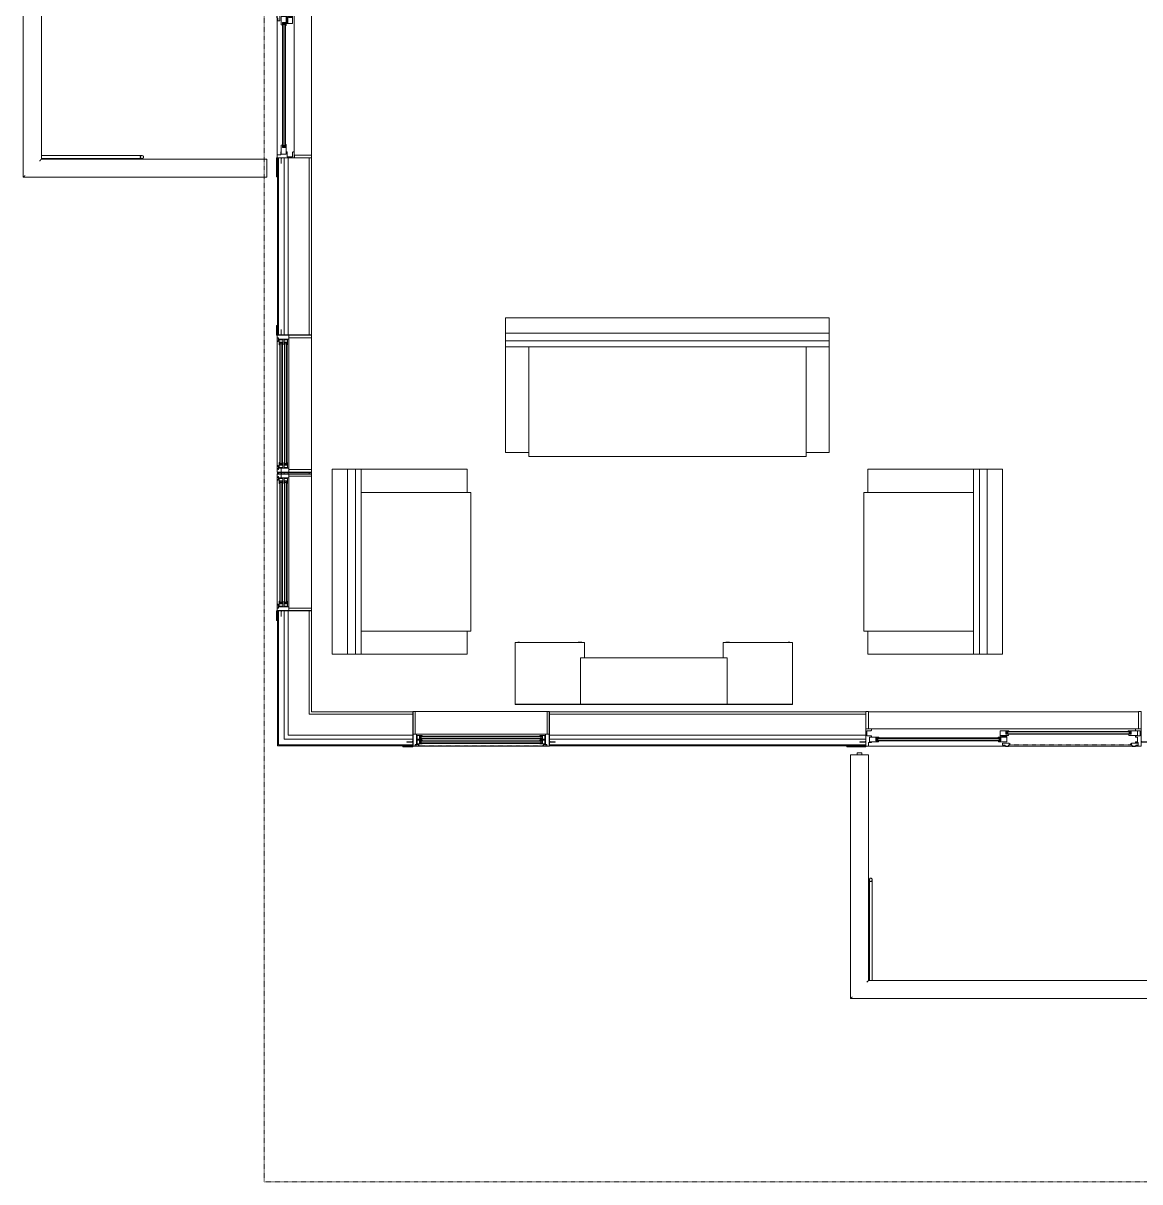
# Model space of a CAD drawing. Header units: inches. Extents: x -4010 to -1872, y 9846 to 12241.
# Drawn here: x -3926.7 to -3636.9, y 9867 to 10167.8 of the extents above; entities that cross this region are included whole.
import ezdxf

# ---------------------------------------------------------------- set-up
doc = ezdxf.new("R2010")
doc.units = ezdxf.units.IN
doc.header["$MEASUREMENT"] = 0
doc.linetypes.add('Aligning Line 1_8__2_', pattern=[0.25, 0.125, -0.125])
doc.linetypes.add('Dash', pattern=[0.25, 0.125, -0.125])
for name, color, linetype, lineweight in [('0-1', 7, 'Continuous', 5), ('0-2', 7, 'Continuous', 9), ('A-DETL-GENF-1', 7, 'Continuous', 9), ('A-DETL-GENF-2', 92, 'Continuous', 18), ('A-DETL-GENF-HDLN-1', 7, 'Dash', 9), ('A-DETL-GENF-HDLN-2', 1, 'Continuous', 18), ('A-DOOR', 31, 'Continuous', 18), ('A-DOOR-1', 7, 'Continuous', 9), ('A-DOOR-FRAM-1', 7, 'Continuous', 9), ('A-FLOR-HRAL-1', 7, 'Continuous', 9), ('A-GLAZ', 151, 'Continuous', 18), ('A-GLAZ-1', 10, 'Continuous', 30), ('A-GLAZ-2', 7, 'Continuous', 9), ('A-WALL-1', 7, 'Continuous', 9), ('A-WALL-2', 250, 'Continuous', 18), ('G-ANNO-SYMB-2', 147, 'Aligning Line 1_8__2_', 9), ('I-FURN', 30, 'Continuous', 9), ('S-BEAM-1', 7, 'Continuous', 9)]:
    doc.layers.add(name, color=color, linetype=linetype, lineweight=lineweight)

# ---------------------------------------------------------------- blocks, each defined once
blk = doc.blocks.new('Door-Sliding-Marvin-2_Panel_Patio_Door-Essential - ESSPD6068 - 3rd floor-3086104-UNITS PLANS - 3RD FLOOR')
at = {"layer": 'A-DETL-GENF-1'}
for p, q in [((-32.87, 2.97), (-32.87, 2.52)), ((-32.61, 2.97), (-32.61, 2.52))]:
    blk.add_line(p, q, dxfattribs=at)
at = {"layer": 'A-DETL-GENF-2'}
for p, q in [((-37.25, 3.44), (-37.25, 3.48)), ((-35.75, 3.48), (-37.25, 3.48)), ((-35.91, 3.44), (-37.25, 3.44)), ((-35.91, 3.44), (-35.91, 3.33)), ((-35.75, 3.33), (-35.91, 3.33)), ((-35, 4.53), (-35.75, 4.53)), ((-35.75, 4.53), (-35.75, 0.06)), ((-35, 3.56), (-35, 4.53)), ((-34.25, 3.56), (-35, 3.56)), ((-34.81, 3.44), (-32.46, 3.44)), ((-34.81, 2.19), (-34.81, 3.44)), ((-34.25, 3.44), (-34.25, 3.56)), ((-32.38, 3.12), (-33.09, 3.12)), ((-33.09, 3.12), (-33.09, 2.37)), ((-32.98, 2.97), (-32.98, 3.12)), ((-32.46, 3.44), (-32.38, 3.12)), ((-35.75, 0.06), (-34.25, 0.06)), ((-35.06, 0.03), (-35.75, 0.03)), ((-35.75, 0.03), (-35.75, -4.44)), ((-35.5, 1.88), (-35.5, 0.5)), ((-35.5, 1.88), (-34.25, 1.88)), ((-35.5, 0.5), (-34.39, 0.5)), ((-35.06, -4.44), (-35.06, 0.03)), ((-32.41, 2.19), (-34.81, 2.19)), ((-34.39, 0.5), (-34.25, 0.35)), ((-34.25, 1.88), (-34.25, 2.19)), ((-34.25, 0.06), (-34.25, 0.35)), ((-33.09, 2.37), (-32.34, 2.37)), ((-32.98, 2.52), (-32.98, 2.37)), ((-32.34, 2.25), (-32.41, 2.19)), ((-32.34, 2.37), (-32.34, 2.25)), ((35.06, 0.03), (35.06, -4.44)), ((35.75, 0.03), (35.06, 0.03)), ((35.75, -4.44), (35.75, 0.03)), ((-35.75, -4.44), (-35.06, -4.44)), ((35.06, -4.44), (35.75, -4.44))]:
    blk.add_line(p, q, dxfattribs=at)
at = {"layer": 'A-DETL-GENF-HDLN-1'}
blk.add_line((1.75, 4.19), (33.01, 4.19), dxfattribs=at)
at = {"layer": 'A-DETL-GENF-HDLN-2'}
for p, q in [((-1.29, 3.44), (-1.38, 3.12)), ((-1.38, 3.12), (-0.66, 3.12)), ((0.87, 3.44), (-1.29, 3.44)), ((-0.77, 2.97), (-0.77, 3.12)), ((-0.66, 3.12), (-0.66, 2.37)), ((-0.24, 4.3), (-0.24, 3.78)), ((0.34, 4.3), (-0.24, 4.3)), ((-0.24, 3.78), (1.51, 3.78)), ((0.6, 4.61), (0.34, 4.3)), ((1.35, 4.61), (0.6, 4.61)), ((0.87, 1.97), (0.87, 3.44)), ((1.35, 4.3), (1.35, 4.61)), ((1.35, 4.3), (1.51, 4.3)), ((1.51, 3.94), (1.51, 4.3)), ((1.71, 3.94), (1.51, 3.94)), ((1.51, 3.9), (1.75, 3.9)), ((1.51, 3.78), (1.51, 3.9)), ((1.64, 4.08), (1.64, 4.19)), ((1.75, 4.19), (1.64, 4.19)), ((1.64, 4.08), (1.71, 4.08)), ((1.71, 4.08), (1.71, 3.94)), ((1.75, 3.9), (1.75, 4.19)), ((33.01, 4.19), (33.12, 4.19)), ((33.01, 3.9), (33.01, 4.19)), ((33.25, 3.9), (33.01, 3.9)), ((33.12, 4.08), (33.05, 4.08)), ((33.05, 4.08), (33.05, 3.94)), ((33.05, 3.94), (33.25, 3.94)), ((33.12, 4.08), (33.12, 4.19)), ((33.25, 3.94), (33.25, 4.3)), ((33.41, 4.3), (33.25, 4.3)), ((33.25, 3.78), (33.25, 3.9)), ((35, 3.78), (33.25, 3.78)), ((33.41, 4.3), (33.41, 4.61)), ((33.41, 4.61), (34.16, 4.61)), ((34.16, 4.61), (34.42, 4.3)), ((34.25, 3.44), (34.25, 3.56)), ((34.25, 3.56), (35, 3.56)), ((34.81, 3.44), (34.25, 3.44)), ((34.42, 4.3), (35, 4.3)), ((34.81, 2.19), (34.81, 3.44)), ((35, 4.53), (35.75, 4.53)), ((35, 3.56), (35, 4.53)), ((35.75, 4.53), (35.75, 0.06)), ((35.75, 3.48), (37.25, 3.48)), ((35.75, 3.33), (35.9, 3.33)), ((35.9, 3.44), (35.9, 3.33)), ((35.9, 3.44), (37.25, 3.44)), ((37.25, 3.44), (37.25, 3.48)), ((-32.87, 2.97), (-32.87, 2.52)), ((-32.61, 2.97), (-32.61, 2.52)), ((-0.66, 2.37), (-1.41, 2.37)), ((-1.41, 2.37), (-1.41, 2.25)), ((-1.41, 2.25), (-1.34, 2.19)), ((-1.34, 2.19), (0.87, 2.19)), ((-1.14, 2.97), (-1.14, 2.52)), ((-0.88, 2.97), (-0.88, 2.52)), ((0.24, 2.07), (-0.88, 1.97)), ((-0.88, 0.5), (-0.88, 1.97)), ((-0.88, 1.75), (1.29, 1.75)), ((1.34, 0.5), (-0.88, 0.5)), ((-0.77, 2.52), (-0.77, 2.37)), ((-0.43, 1.93), (0.43, 2.01)), ((-0.43, 1.83), (-0.43, 1.93)), ((-0.24, 1.83), (-0.43, 1.83)), ((-0.24, 1.87), (0.87, 1.97)), ((-0.24, 1.87), (-0.24, 1.95)), ((-0.24, 1.76), (-0.24, 1.83)), ((0.24, 2.18), (0.24, 2.11)), ((0.24, 2.11), (0.43, 2.11)), ((0.24, 2.07), (0.24, 1.99)), ((0.43, 2.11), (0.43, 2.01)), ((0.66, 1.44), (0.66, 0.69)), ((1.37, 1.44), (0.66, 1.44)), ((0.66, 0.69), (1.41, 0.69)), ((0.77, 1.29), (0.77, 1.44)), ((0.77, 0.83), (0.77, 0.69)), ((0.88, 1.29), (0.88, 0.83)), ((1.14, 1.29), (1.14, 0.83)), ((1.29, 1.75), (1.37, 1.44)), ((1.41, 0.56), (1.34, 0.5)), ((1.41, 0.69), (1.41, 0.56)), ((33.16, 0.69), (32.41, 0.69)), ((32.41, 0.69), (32.41, 0.56)), ((32.41, 0.56), (32.47, 0.5)), ((32.52, 1.75), (32.44, 1.44)), ((32.44, 1.44), (33.16, 1.44)), ((32.47, 0.5), (34.84, 0.5)), ((34.84, 1.75), (32.52, 1.75)), ((32.68, 1.29), (32.68, 0.83)), ((32.93, 1.29), (32.93, 0.83)), ((33.04, 1.29), (33.04, 1.44)), ((33.04, 0.83), (33.04, 0.69)), ((33.16, 1.44), (33.16, 0.69)), ((34.81, 2.19), (34.25, 2.19)), ((34.25, 1.88), (34.25, 2.19)), ((35.5, 1.88), (34.25, 1.88)), ((34.39, 0.5), (34.25, 0.35)), ((34.25, 0.06), (34.25, 0.35)), ((35.75, 0.06), (34.25, 0.06)), ((35.5, 0.5), (34.39, 0.5)), ((34.84, 0.5), (34.84, 1.75)), ((35.5, 1.88), (35.5, 0.5))]:
    blk.add_line(p, q, dxfattribs=at)
at = {"layer": 'A-DOOR'}
for p, q in [((-32.98, 3.12), (-0.77, 3.12)), ((-32.98, 2.97), (-0.77, 2.97)), ((-32.98, 2.52), (-0.77, 2.52)), ((-32.98, 2.37), (-0.77, 2.37)), ((0.77, 1.44), (33.04, 1.44)), ((0.77, 1.29), (33.04, 1.29)), ((0.77, 0.83), (33.04, 0.83)), ((0.77, 0.69), (33.04, 0.69))]:
    blk.add_line(p, q, dxfattribs=at)
at = {"layer": 'A-DOOR-1'}
for p, q in [((-35.75, 4.69), (-40.68, 4.69)), ((-40.68, 4.69), (-40.68, 4.44)), ((-40.68, 4.44), (-35.75, 4.44)), ((-35.75, 4.53), (-35.75, 4.69))]:
    blk.add_line(p, q, dxfattribs=at)
at = {"layer": 'A-DOOR-FRAM-1'}
for p, q in [((35.75, 4.53), (-35.75, 4.53)), ((-35.75, 4.53), (-35.75, 0.06)), ((35.75, 0.06), (35.75, 4.53)), ((-35.75, 0.06), (35.75, 0.06))]:
    blk.add_line(p, q, dxfattribs=at)
blk = doc.blocks.new('Door-Sliding-Marvin-2_Panel_Patio_Door-Essential - ESSPD6068 - 3rd floor-3103812-UNITS PLANS - 3RD FLOOR')
at = {"layer": 'A-DETL-GENF-1'}
for p, q in [((-32.87, -2.97), (-32.87, -2.52)), ((-32.61, -2.97), (-32.61, -2.52))]:
    blk.add_line(p, q, dxfattribs=at)
at = {"layer": 'A-DETL-GENF-2'}
for p, q in [((-35.75, 4.44), (-35.06, 4.44)), ((-35.75, -0.03), (-35.75, 4.44)), ((-35.06, 4.44), (-35.06, -0.03)), ((35.06, 4.44), (35.75, 4.44)), ((35.06, -0.03), (35.06, 4.44)), ((35.75, 4.44), (35.75, -0.03)), ((-35.06, -0.03), (-35.75, -0.03)), ((-35.75, -0.06), (-34.25, -0.06)), ((-35.75, -4.53), (-35.75, -0.06)), ((-35.5, -0.5), (-34.39, -0.5)), ((-35.5, -1.88), (-35.5, -0.5)), ((-35.5, -1.88), (-34.25, -1.88)), ((-32.41, -2.19), (-34.81, -2.19)), ((-34.81, -2.19), (-34.81, -3.44)), ((-34.39, -0.5), (-34.25, -0.35)), ((-34.25, -0.06), (-34.25, -0.35)), ((-34.25, -1.88), (-34.25, -2.19)), ((-33.09, -2.38), (-32.34, -2.38)), ((-33.09, -3.13), (-33.09, -2.38)), ((-32.98, -2.52), (-32.98, -2.38)), ((-32.98, -2.97), (-32.98, -3.13)), ((-32.34, -2.25), (-32.41, -2.19)), ((-32.34, -2.38), (-32.34, -2.25)), ((35.75, -0.03), (35.06, -0.03)), ((-37.25, -3.44), (-37.25, -3.48)), ((-35.91, -3.44), (-37.25, -3.44)), ((-35.75, -3.48), (-37.25, -3.48)), ((-35.75, -3.33), (-35.91, -3.33)), ((-35.91, -3.44), (-35.91, -3.33)), ((-35, -4.53), (-35.75, -4.53)), ((-34.25, -3.56), (-35, -3.56)), ((-35, -3.56), (-35, -4.53)), ((-34.81, -3.44), (-32.46, -3.44)), ((-34.25, -3.44), (-34.25, -3.56)), ((-32.38, -3.13), (-33.09, -3.13)), ((-32.46, -3.44), (-32.38, -3.13))]:
    blk.add_line(p, q, dxfattribs=at)
at = {"layer": 'A-DETL-GENF-HDLN-1'}
blk.add_line((1.75, -4.19), (33.01, -4.19), dxfattribs=at)
at = {"layer": 'A-DETL-GENF-HDLN-2'}
for p, q in [((-32.87, -2.97), (-32.87, -2.52)), ((-32.61, -2.97), (-32.61, -2.52)), ((-1.41, -2.25), (-1.34, -2.19)), ((-1.41, -2.38), (-1.41, -2.25)), ((-0.66, -2.38), (-1.41, -2.38)), ((-1.34, -2.19), (0.87, -2.19)), ((-1.14, -2.97), (-1.14, -2.52)), ((1.34, -0.5), (-0.88, -0.5)), ((-0.88, -0.5), (-0.88, -1.97)), ((-0.88, -1.75), (1.29, -1.75)), ((0.24, -2.07), (-0.88, -1.97)), ((-0.88, -2.97), (-0.88, -2.52)), ((-0.77, -2.52), (-0.77, -2.38)), ((-0.77, -2.97), (-0.77, -3.13)), ((-0.66, -3.13), (-0.66, -2.38)), ((-0.24, -1.83), (-0.43, -1.83)), ((-0.43, -1.83), (-0.43, -1.93)), ((-0.43, -1.93), (0.43, -2.01)), ((-0.24, -1.76), (-0.24, -1.83)), ((-0.24, -1.87), (-0.24, -1.95)), ((-0.24, -1.87), (0.87, -1.97)), ((0.24, -2.07), (0.24, -1.99)), ((0.24, -2.11), (0.43, -2.11)), ((0.24, -2.18), (0.24, -2.11)), ((0.43, -2.11), (0.43, -2.01)), ((0.66, -1.44), (0.66, -0.69)), ((0.66, -0.69), (1.41, -0.69)), ((1.37, -1.44), (0.66, -1.44)), ((0.77, -0.83), (0.77, -0.69)), ((0.77, -1.29), (0.77, -1.44)), ((0.87, -1.97), (0.87, -3.44)), ((0.88, -1.29), (0.88, -0.83)), ((1.14, -1.29), (1.14, -0.83)), ((1.29, -1.75), (1.37, -1.44)), ((1.41, -0.56), (1.34, -0.5)), ((1.41, -0.69), (1.41, -0.56)), ((32.41, -0.56), (32.47, -0.5)), ((32.41, -0.69), (32.41, -0.56)), ((33.16, -0.69), (32.41, -0.69)), ((32.52, -1.75), (32.44, -1.44)), ((32.44, -1.44), (33.16, -1.44)), ((32.47, -0.5), (34.84, -0.5)), ((34.84, -1.75), (32.52, -1.75)), ((32.68, -1.29), (32.68, -0.83)), ((32.93, -1.29), (32.93, -0.83)), ((33.04, -0.83), (33.04, -0.69)), ((33.04, -1.29), (33.04, -1.44)), ((33.16, -1.44), (33.16, -0.69)), ((35.75, -0.06), (34.25, -0.06)), ((34.25, -0.06), (34.25, -0.35)), ((34.39, -0.5), (34.25, -0.35)), ((35.5, -1.88), (34.25, -1.88)), ((34.25, -1.88), (34.25, -2.19)), ((34.81, -2.19), (34.25, -2.19)), ((35.5, -0.5), (34.39, -0.5)), ((34.81, -2.19), (34.81, -3.44)), ((34.84, -0.5), (34.84, -1.75)), ((35.5, -1.88), (35.5, -0.5)), ((35.75, -4.53), (35.75, -0.06)), ((-1.29, -3.44), (-1.38, -3.13)), ((-1.38, -3.13), (-0.66, -3.13)), ((0.87, -3.44), (-1.29, -3.44)), ((-0.24, -4.3), (-0.24, -3.78)), ((-0.24, -3.78), (1.51, -3.78)), ((0.34, -4.3), (-0.24, -4.3)), ((0.6, -4.61), (0.34, -4.3)), ((1.35, -4.61), (0.6, -4.61)), ((1.35, -4.3), (1.51, -4.3)), ((1.35, -4.3), (1.35, -4.61)), ((1.51, -3.78), (1.51, -3.9)), ((1.51, -3.9), (1.75, -3.9)), ((1.51, -3.94), (1.51, -4.3)), ((1.71, -3.94), (1.51, -3.94)), ((1.64, -4.08), (1.64, -4.19)), ((1.64, -4.08), (1.71, -4.08)), ((1.75, -4.19), (1.64, -4.19)), ((1.71, -4.08), (1.71, -3.94)), ((1.75, -3.9), (1.75, -4.19)), ((33.25, -3.9), (33.01, -3.9)), ((33.01, -3.9), (33.01, -4.19)), ((33.01, -4.19), (33.12, -4.19)), ((33.05, -3.94), (33.25, -3.94)), ((33.05, -4.08), (33.05, -3.94)), ((33.12, -4.08), (33.05, -4.08)), ((33.12, -4.08), (33.12, -4.19)), ((33.25, -3.78), (33.25, -3.9)), ((35, -3.78), (33.25, -3.78)), ((33.25, -3.94), (33.25, -4.3)), ((33.41, -4.3), (33.25, -4.3)), ((33.41, -4.3), (33.41, -4.61)), ((33.41, -4.61), (34.16, -4.61)), ((34.16, -4.61), (34.42, -4.3)), ((34.81, -3.44), (34.25, -3.44)), ((34.25, -3.44), (34.25, -3.56)), ((34.25, -3.56), (35, -3.56)), ((34.42, -4.3), (35, -4.3)), ((35, -3.56), (35, -4.53)), ((35, -4.53), (35.75, -4.53)), ((35.75, -3.33), (35.9, -3.33)), ((35.75, -3.48), (37.25, -3.48)), ((35.9, -3.44), (35.9, -3.33)), ((35.9, -3.44), (37.25, -3.44)), ((37.25, -3.44), (37.25, -3.48))]:
    blk.add_line(p, q, dxfattribs=at)
at = {"layer": 'A-DOOR'}
for p, q in [((-32.98, -2.38), (-0.77, -2.38)), ((-32.98, -2.52), (-0.77, -2.52)), ((-32.98, -2.97), (-0.77, -2.97)), ((0.77, -0.69), (33.04, -0.69)), ((0.77, -0.83), (33.04, -0.83)), ((0.77, -1.29), (33.04, -1.29)), ((0.77, -1.44), (33.04, -1.44)), ((-32.98, -3.13), (-0.77, -3.13))]:
    blk.add_line(p, q, dxfattribs=at)
at = {"layer": 'A-DOOR-1'}
for p, q in [((-40.68, -4.44), (-35.75, -4.44)), ((-40.68, -4.69), (-40.68, -4.44)), ((-35.75, -4.69), (-40.68, -4.69)), ((-35.75, -4.53), (-35.75, -4.69))]:
    blk.add_line(p, q, dxfattribs=at)
at = {"layer": 'A-DOOR-FRAM-1'}
for p, q in [((-35.75, -0.06), (35.75, -0.06)), ((-35.75, -4.53), (-35.75, -0.06)), ((35.75, -0.06), (35.75, -4.53)), ((35.75, -4.53), (-35.75, -4.53))]:
    blk.add_line(p, q, dxfattribs=at)
blk = doc.blocks.new('Railing - Baluster_01-2700443-UNITS PLANS - 3RD FLOOR')
at = {"layer": 'A-FLOR-HRAL-1'}
for p, q in [((-0.59, 1.18), (0.59, 1.18)), ((-0.59, 0.59), (-0.59, 1.18)), ((0.59, 1.18), (0.59, 0.59))]:
    blk.add_line(p, q, dxfattribs=at)
blk = doc.blocks.new('Railing - Railing-2700304-UNITS PLANS - 3RD FLOOR')
at = {"layer": 'A-FLOR-HRAL-1'}
for p, q in [((-3711.97, 9977.83), (-3711.97, 9914.58)), ((-3711.97, 9977.83), (-3711.5, 9977.83)), ((-3711.5, 9977.83), (-3707.72, 9977.83)), ((-3707.72, 9977.83), (-3707.25, 9977.83)), ((-3707.25, 9919.3), (-3707.25, 9977.83)), ((-3602.65, 9977.83), (-3602.65, 9919.3)), ((-3602.65, 9977.83), (-3602.18, 9977.83)), ((-3602.18, 9977.83), (-3598.4, 9977.83)), ((-3598.4, 9977.83), (-3597.92, 9977.83)), ((-3597.92, 9914.58), (-3597.92, 9977.83)), ((-3602.65, 9919.3), (-3707.25, 9919.3)), ((-3711.97, 9914.58), (-3597.92, 9914.58))]:
    blk.add_line(p, q, dxfattribs=at)
for points, knots in [([(-3707.72, 9918.83), (-3707.68, 9918.87), (-3707.62, 9918.93), (-3707.54, 9919.01), (-3707.49, 9919.06), (-3707.46, 9919.09), (-3707.42, 9919.13), (-3707.39, 9919.16), (-3707.37, 9919.18), (-3707.34, 9919.21), (-3707.31, 9919.24), (-3707.28, 9919.27), (-3707.26, 9919.29), (-3707.25, 9919.3), (-3707.25, 9919.3)], [0, 0, 0, 0, 0.166667, 0.25, 0.333333, 0.375, 0.416667, 0.5, 0.541667, 0.583333, 0.666667, 0.75, 0.833333, 1, 1, 1, 1]), ([(-3602.18, 9918.83), (-3602.22, 9918.87), (-3602.28, 9918.93), (-3602.36, 9919.01), (-3602.4, 9919.06), (-3602.44, 9919.09), (-3602.47, 9919.13), (-3602.5, 9919.16), (-3602.53, 9919.18), (-3602.56, 9919.21), (-3602.59, 9919.24), (-3602.61, 9919.27), (-3602.64, 9919.29), (-3602.65, 9919.3), (-3602.65, 9919.3)], [0, 0, 0, 0, 0.166667, 0.25, 0.333333, 0.375, 0.416667, 0.5, 0.541667, 0.583333, 0.666667, 0.75, 0.833333, 1, 1, 1, 1]), ([(-3711.97, 9914.58), (-3711.97, 9914.58), (-3711.96, 9914.59), (-3711.94, 9914.61), (-3711.91, 9914.64), (-3711.88, 9914.67), (-3711.86, 9914.69), (-3711.83, 9914.72), (-3711.79, 9914.76), (-3711.75, 9914.8), (-3711.71, 9914.84), (-3711.67, 9914.88), (-3711.6, 9914.95), (-3711.54, 9915.01), (-3711.5, 9915.05)], [0, 0, 0, 0, 0.166667, 0.25, 0.333333, 0.416667, 0.458333, 0.5, 0.583333, 0.666667, 0.708333, 0.75, 0.833333, 1, 1, 1, 1]), ([(-3597.92, 9914.58), (-3597.92, 9914.58), (-3597.93, 9914.59), (-3597.96, 9914.61), (-3597.99, 9914.64), (-3598.01, 9914.67), (-3598.04, 9914.69), (-3598.07, 9914.72), (-3598.11, 9914.76), (-3598.15, 9914.8), (-3598.19, 9914.84), (-3598.22, 9914.88), (-3598.29, 9914.95), (-3598.35, 9915.01), (-3598.4, 9915.05)], [0, 0, 0, 0, 0.166667, 0.25, 0.333333, 0.416667, 0.458333, 0.5, 0.583333, 0.666667, 0.708333, 0.75, 0.833333, 1, 1, 1, 1])]:
    blk.add_open_spline(points, degree=3, knots=knots, dxfattribs=at)
blk.add_blockref('Railing - Baluster_01-2700443-UNITS PLANS - 3RD FLOOR', (-3709.61, 9977.24))
blk = doc.blocks.new('Walls 55 - Walls 1-2574104-UNITS PLANS - 3RD FLOOR')
at = {"layer": 'S-BEAM-1'}
for p, q in [((-3707.07, 9945.4), (-3707.07, 9919.3)), ((-3706.32, 9919.3), (-3706.32, 9945.4))]:
    blk.add_line(p, q, dxfattribs=at)
at = {"layer": 'S-BEAM-1', "flags": 128}
for points in [[(-3706.32, 9945.4), (-3706.33, 9945.5), (-3706.36, 9945.6), (-3706.41, 9945.69), (-3706.48, 9945.76), (-3706.56, 9945.8), (-3706.65, 9945.83), (-3706.74, 9945.83), (-3706.82, 9945.8), (-3706.9, 9945.76), (-3706.97, 9945.69), (-3707.02, 9945.6), (-3707.05, 9945.5), (-3707.07, 9945.4)], [(-3707.07, 9945.4), (-3707.05, 9945.3), (-3707.02, 9945.2), (-3706.97, 9945.11), (-3706.9, 9945.04), (-3706.82, 9945), (-3706.74, 9944.97), (-3706.65, 9944.97), (-3706.56, 9945), (-3706.48, 9945.04), (-3706.41, 9945.11), (-3706.36, 9945.2), (-3706.33, 9945.3), (-3706.32, 9945.4)]]:
    blk.add_lwpolyline(points, dxfattribs=at)
blk = doc.blocks.new('Railing - Railing-2700306-UNITS PLANS - 3RD FLOOR')
at = {"layer": 'A-FLOR-HRAL-1'}
for p, q in [((-3863.47, 10241.84), (-3926.72, 10241.84)), ((-3926.72, 10241.84), (-3926.72, 10127.79)), ((-3863.47, 10241.84), (-3863.47, 10241.37)), ((-3863.47, 10241.37), (-3863.47, 10237.59)), ((-3922, 10237.11), (-3863.47, 10237.11)), ((-3922, 10132.51), (-3922, 10237.11)), ((-3863.47, 10237.59), (-3863.47, 10237.11)), ((-3863.47, 10132.51), (-3922, 10132.51)), ((-3863.47, 10132.51), (-3863.47, 10132.04)), ((-3863.47, 10132.04), (-3863.47, 10128.26)), ((-3926.72, 10127.79), (-3863.47, 10127.79)), ((-3863.47, 10128.26), (-3863.47, 10127.79))]:
    blk.add_line(p, q, dxfattribs=at)
for points, knots in [([(-3926.72, 10241.84), (-3926.72, 10241.84), (-3926.72, 10241.83), (-3926.69, 10241.8), (-3926.66, 10241.78), (-3926.63, 10241.75), (-3926.61, 10241.72), (-3926.58, 10241.69), (-3926.54, 10241.65), (-3926.5, 10241.61), (-3926.46, 10241.58), (-3926.42, 10241.54), (-3926.35, 10241.47), (-3926.29, 10241.41), (-3926.25, 10241.37)], [0, 0, 0, 0, 0.166667, 0.25, 0.333333, 0.416667, 0.458333, 0.5, 0.583333, 0.666667, 0.708333, 0.75, 0.833333, 1, 1, 1, 1]), ([(-3922.47, 10237.59), (-3922.43, 10237.55), (-3922.37, 10237.48), (-3922.29, 10237.41), (-3922.24, 10237.36), (-3922.21, 10237.32), (-3922.18, 10237.29), (-3922.14, 10237.26), (-3922.12, 10237.23), (-3922.09, 10237.21), (-3922.06, 10237.18), (-3922.03, 10237.15), (-3922.01, 10237.12), (-3922, 10237.11), (-3922, 10237.11)], [0, 0, 0, 0, 0.166667, 0.25, 0.333333, 0.375, 0.416667, 0.5, 0.541667, 0.583333, 0.666667, 0.75, 0.833333, 1, 1, 1, 1]), ([(-3922.47, 10132.04), (-3922.43, 10132.08), (-3922.37, 10132.14), (-3922.29, 10132.22), (-3922.24, 10132.27), (-3922.21, 10132.3), (-3922.18, 10132.34), (-3922.14, 10132.37), (-3922.12, 10132.4), (-3922.09, 10132.42), (-3922.06, 10132.45), (-3922.03, 10132.48), (-3922.01, 10132.51), (-3922, 10132.51), (-3922, 10132.51)], [0, 0, 0, 0, 0.166667, 0.25, 0.333333, 0.375, 0.416667, 0.5, 0.541667, 0.583333, 0.666667, 0.75, 0.833333, 1, 1, 1, 1]), ([(-3926.72, 10127.79), (-3926.72, 10127.79), (-3926.72, 10127.8), (-3926.69, 10127.82), (-3926.66, 10127.85), (-3926.63, 10127.88), (-3926.61, 10127.91), (-3926.58, 10127.93), (-3926.54, 10127.97), (-3926.5, 10128.02), (-3926.46, 10128.05), (-3926.42, 10128.09), (-3926.35, 10128.16), (-3926.29, 10128.22), (-3926.25, 10128.26)], [0, 0, 0, 0, 0.166667, 0.25, 0.333333, 0.416667, 0.458333, 0.5, 0.583333, 0.666667, 0.708333, 0.75, 0.833333, 1, 1, 1, 1])]:
    blk.add_open_spline(points, degree=3, knots=knots, dxfattribs=at)
at = {"rotation": 270.0000000000003}
blk.add_blockref('Railing - Baluster_01-2700443-UNITS PLANS - 3RD FLOOR', (-3864.06, 10239.48), dxfattribs=at)
blk = doc.blocks.new('Walls 64 - Walls 1-2574436-UNITS PLANS - 3RD FLOOR')
at = {"layer": 'S-BEAM-1'}
for p, q in [((-3895.9, 10133.44), (-3922, 10133.44)), ((-3922, 10132.69), (-3895.9, 10132.69))]:
    blk.add_line(p, q, dxfattribs=at)
at = {"layer": 'S-BEAM-1', "flags": 128}
for points in [[(-3895.9, 10133.44), (-3896, 10133.43), (-3896.1, 10133.39), (-3896.19, 10133.34), (-3896.26, 10133.28), (-3896.31, 10133.2), (-3896.33, 10133.11), (-3896.33, 10133.02), (-3896.31, 10132.93), (-3896.26, 10132.85), (-3896.19, 10132.78), (-3896.1, 10132.73), (-3896, 10132.7), (-3895.9, 10132.69)], [(-3895.9, 10132.69), (-3895.8, 10132.7), (-3895.7, 10132.73), (-3895.61, 10132.78), (-3895.55, 10132.85), (-3895.5, 10132.93), (-3895.47, 10133.02), (-3895.47, 10133.11), (-3895.5, 10133.2), (-3895.55, 10133.28), (-3895.61, 10133.34), (-3895.7, 10133.39), (-3895.8, 10133.43), (-3895.9, 10133.44)]]:
    blk.add_lwpolyline(points, dxfattribs=at)
blk = doc.blocks.new('Window-Double_Hung-Marvin-Essential - ESDH3066 - 3rd floor-3033826-UNITS PLANS - 3RD FLOOR')
at = {"layer": 'A-DETL-GENF-HDLN-1'}
blk.add_line((16.1, 4.47), (-16.5, 4.47), dxfattribs=at)
at = {"layer": 'A-DETL-GENF-HDLN-2'}
for p, q in [((-19.25, 3.48), (-19.25, 3.44)), ((-17.75, 3.48), (-19.25, 3.48)), ((-19.25, 3.44), (-17.9, 3.44)), ((-17.9, 3.44), (-17.9, 3.33)), ((-17.9, 3.33), (-17.75, 3.33)), ((-17.75, 4.53), (-17.16, 4.53)), ((-17.75, 4.53), (-17.75, 1.44)), ((-17.08, 4.12), (-17.16, 4.53)), ((-17.08, 4.12), (-16.19, 4.12)), ((-16.85, 4.5), (-16.85, 4.12)), ((-16.3, 4.5), (-16.85, 4.5)), ((-16.38, 4.02), (-16.72, 4.02)), ((-16.72, 4.02), (-16.72, 1.44)), ((-15.34, 3.94), (-16.56, 3.94)), ((-16.56, 3), (-16.56, 3.94)), ((-16.38, 4.12), (-16.38, 4.02)), ((-16.3, 4.26), (-16.3, 4.5)), ((-16.18, 4.26), (-16.3, 4.26)), ((-16.19, 4.22), (-16.1, 4.22)), ((-16.19, 4.12), (-16.19, 4.22)), ((-16.18, 4.47), (-16.1, 4.47)), ((-16.18, 4.47), (-16.18, 4.26)), ((-16.1, 4.22), (-16.1, 4.47)), ((-15.94, 3.12), (-15.94, 3.84)), ((-15.94, 3.84), (-15.28, 3.84)), ((-15.28, 3.12), (-15.94, 3.12)), ((-15.84, 3.13), (-15.84, 3.82)), ((-15.54, 3.26), (-15.54, 3.7)), ((-15.34, 3.94), (-15.28, 3.88)), ((-15.34, 3), (-15.28, 3.06)), ((-15.28, 3.84), (-15.28, 3.88)), ((-15.28, 3.06), (-15.28, 3.12)), ((15.34, 3.94), (15.28, 3.88)), ((15.28, 3.84), (15.28, 3.88)), ((15.94, 3.84), (15.28, 3.84)), ((15.28, 3.06), (15.28, 3.12)), ((15.28, 3.12), (15.94, 3.12)), ((15.34, 3), (15.28, 3.06)), ((15.34, 3.94), (16.56, 3.94)), ((15.54, 3.26), (15.54, 3.7)), ((15.84, 3.13), (15.84, 3.82)), ((15.94, 3.12), (15.94, 3.84)), ((16.18, 4.47), (16.1, 4.47)), ((16.1, 4.22), (16.1, 4.47)), ((16.19, 4.22), (16.1, 4.22)), ((16.18, 4.47), (16.18, 4.26)), ((16.18, 4.26), (16.3, 4.26)), ((16.19, 4.12), (16.19, 4.22)), ((17.08, 4.12), (16.19, 4.12)), ((16.3, 4.26), (16.3, 4.5)), ((16.3, 4.5), (16.85, 4.5)), ((16.38, 4.12), (16.38, 4.02)), ((16.38, 4.02), (16.72, 4.02)), ((16.56, 3), (16.56, 3.94)), ((16.72, 4.02), (16.72, 1.44)), ((16.85, 4.5), (16.85, 4.12)), ((17.08, 4.12), (17.16, 4.53)), ((17.75, 4.53), (17.16, 4.53)), ((17.75, 4.53), (17.75, 1.44)), ((17.75, 3.48), (19.25, 3.48)), ((17.9, 3.33), (17.75, 3.33)), ((17.9, 3.44), (17.9, 3.33)), ((19.25, 3.44), (17.9, 3.44)), ((19.25, 3.48), (19.25, 3.44)), ((-16.72, 1.44), (-17.75, 1.44)), ((-17.13, 1.41), (-17.13, -4.44)), ((-16.56, 3), (-15.34, 3)), ((-15.34, 2.72), (-16.56, 2.72)), ((-16.56, 1.78), (-16.56, 2.72)), ((-16.56, 1.78), (-15.34, 1.78)), ((-15.94, 1.9), (-15.94, 2.62)), ((-15.94, 2.62), (-15.28, 2.62)), ((-15.28, 1.9), (-15.94, 1.9)), ((-15.84, 1.91), (-15.84, 2.6)), ((-15.54, 2.04), (-15.54, 2.48)), ((-15.34, 2.72), (-15.28, 2.66)), ((-15.34, 1.78), (-15.28, 1.84)), ((-15.28, 2.62), (-15.28, 2.66)), ((-15.28, 1.84), (-15.28, 1.9)), ((15.34, 2.72), (15.28, 2.66)), ((15.28, 2.62), (15.28, 2.66)), ((15.94, 2.62), (15.28, 2.62)), ((15.28, 1.84), (15.28, 1.9)), ((15.28, 1.9), (15.94, 1.9)), ((15.34, 1.78), (15.28, 1.84)), ((16.56, 3), (15.34, 3)), ((15.34, 2.72), (16.56, 2.72)), ((16.56, 1.78), (15.34, 1.78)), ((15.54, 2.04), (15.54, 2.48)), ((15.84, 1.91), (15.84, 2.6)), ((15.94, 1.9), (15.94, 2.62)), ((16.56, 1.78), (16.56, 2.72)), ((16.72, 1.44), (17.75, 1.44)), ((17.12, -4.44), (17.12, 1.41)), ((-17.13, -4.44), (-17.75, -4.44)), ((17.12, -4.44), (17.75, -4.44))]:
    blk.add_line(p, q, dxfattribs=at)
at = {"layer": 'A-GLAZ'}
for p, q in [((15.84, 3.82), (-15.84, 3.82)), ((15.84, 3.7), (-15.84, 3.7)), ((15.84, 3.26), (-15.84, 3.26)), ((15.84, 3.13), (-15.84, 3.13)), ((15.84, 2.6), (-15.84, 2.6)), ((15.84, 2.48), (-15.84, 2.48)), ((15.84, 2.04), (-15.84, 2.04)), ((15.84, 1.91), (-15.84, 1.91))]:
    blk.add_line(p, q, dxfattribs=at)
at = {"layer": 'A-GLAZ-1'}
for p, q in [((-17.75, 4.53), (-17.75, 1.44)), ((17.75, 1.44), (17.75, 4.53)), ((-17.75, 1.41), (-17.75, -4.44)), ((17.75, -4.44), (17.75, 1.41))]:
    blk.add_line(p, q, dxfattribs=at)
at = {"layer": 'A-GLAZ-2'}
for p, q in [((17.75, 4.53), (-17.75, 4.53)), ((20.27, 4.69), (17.75, 4.69)), ((17.75, 4.69), (17.75, 4.53)), ((17.75, 4.44), (20.27, 4.44)), ((20.27, 4.44), (20.27, 4.69)), ((-17.75, 1.44), (17.75, 1.44)), ((-17.75, -4.44), (17.75, -4.44))]:
    blk.add_line(p, q, dxfattribs=at)
blk = doc.blocks.new('Window-Double_Hung-Marvin-Essential - ESDH3066 - 3rd floor-3033828-UNITS PLANS - 3RD FLOOR')
at = {"layer": 'A-DETL-GENF-HDLN-1'}
blk.add_line((16.1, -4.47), (-16.5, -4.47), dxfattribs=at)
at = {"layer": 'A-DETL-GENF-HDLN-2'}
for p, q in [((-17.13, 4.44), (-17.75, 4.44)), ((-17.13, -1.41), (-17.13, 4.44)), ((17.12, 4.44), (17.75, 4.44)), ((17.12, 4.44), (17.12, -1.41)), ((-16.72, -1.44), (-17.75, -1.44)), ((-17.75, -4.53), (-17.75, -1.44)), ((-16.72, -4.02), (-16.72, -1.44)), ((-16.56, -1.78), (-15.34, -1.78)), ((-16.56, -1.78), (-16.56, -2.72)), ((-15.34, -2.72), (-16.56, -2.72)), ((-16.56, -3), (-15.34, -3)), ((-16.56, -3), (-16.56, -3.94)), ((-15.28, -1.9), (-15.94, -1.9)), ((-15.94, -1.9), (-15.94, -2.62)), ((-15.94, -2.62), (-15.28, -2.62)), ((-15.84, -1.91), (-15.84, -2.6)), ((-15.54, -2.04), (-15.54, -2.48)), ((-15.34, -1.78), (-15.28, -1.84)), ((-15.34, -2.72), (-15.28, -2.66)), ((-15.34, -3), (-15.28, -3.06)), ((-15.28, -1.84), (-15.28, -1.9)), ((-15.28, -2.62), (-15.28, -2.66)), ((15.34, -1.78), (15.28, -1.84)), ((15.28, -1.84), (15.28, -1.9)), ((15.28, -1.9), (15.94, -1.9)), ((15.28, -2.62), (15.28, -2.66)), ((15.94, -2.62), (15.28, -2.62)), ((15.34, -2.72), (15.28, -2.66)), ((15.34, -3), (15.28, -3.06)), ((16.56, -1.78), (15.34, -1.78)), ((15.34, -2.72), (16.56, -2.72)), ((16.56, -3), (15.34, -3)), ((15.54, -2.04), (15.54, -2.48)), ((15.84, -1.91), (15.84, -2.6)), ((15.94, -1.9), (15.94, -2.62)), ((16.56, -1.78), (16.56, -2.72)), ((16.56, -3), (16.56, -3.94)), ((16.72, -4.02), (16.72, -1.44)), ((16.72, -1.44), (17.75, -1.44)), ((17.75, -4.53), (17.75, -1.44)), ((-19.25, -3.48), (-19.25, -3.44)), ((-19.25, -3.44), (-17.9, -3.44)), ((-17.75, -3.48), (-19.25, -3.48)), ((-17.9, -3.44), (-17.9, -3.33)), ((-17.9, -3.33), (-17.75, -3.33)), ((-17.75, -4.53), (-17.16, -4.53)), ((-17.08, -4.12), (-17.16, -4.53)), ((-17.08, -4.12), (-16.19, -4.12)), ((-16.85, -4.5), (-16.85, -4.12)), ((-16.3, -4.5), (-16.85, -4.5)), ((-16.38, -4.02), (-16.72, -4.02)), ((-15.34, -3.94), (-16.56, -3.94)), ((-16.38, -4.12), (-16.38, -4.02)), ((-16.18, -4.26), (-16.3, -4.26)), ((-16.3, -4.26), (-16.3, -4.5)), ((-16.19, -4.12), (-16.19, -4.22)), ((-16.19, -4.22), (-16.1, -4.22)), ((-16.18, -4.47), (-16.18, -4.26)), ((-16.18, -4.47), (-16.1, -4.47)), ((-16.1, -4.22), (-16.1, -4.47)), ((-15.28, -3.12), (-15.94, -3.12)), ((-15.94, -3.12), (-15.94, -3.84)), ((-15.94, -3.84), (-15.28, -3.84)), ((-15.84, -3.13), (-15.84, -3.82)), ((-15.54, -3.26), (-15.54, -3.7)), ((-15.34, -3.94), (-15.28, -3.88)), ((-15.28, -3.06), (-15.28, -3.12)), ((-15.28, -3.84), (-15.28, -3.88)), ((15.28, -3.06), (15.28, -3.12)), ((15.28, -3.12), (15.94, -3.12)), ((15.28, -3.84), (15.28, -3.88)), ((15.94, -3.84), (15.28, -3.84)), ((15.34, -3.94), (15.28, -3.88)), ((15.34, -3.94), (16.56, -3.94)), ((15.54, -3.26), (15.54, -3.7)), ((15.84, -3.13), (15.84, -3.82)), ((15.94, -3.12), (15.94, -3.84)), ((16.19, -4.22), (16.1, -4.22)), ((16.1, -4.22), (16.1, -4.47)), ((16.18, -4.47), (16.1, -4.47)), ((16.18, -4.47), (16.18, -4.26)), ((16.18, -4.26), (16.3, -4.26)), ((17.08, -4.12), (16.19, -4.12)), ((16.19, -4.12), (16.19, -4.22)), ((16.3, -4.26), (16.3, -4.5)), ((16.3, -4.5), (16.85, -4.5)), ((16.38, -4.12), (16.38, -4.02)), ((16.38, -4.02), (16.72, -4.02)), ((16.85, -4.5), (16.85, -4.12)), ((17.08, -4.12), (17.16, -4.53)), ((17.75, -4.53), (17.16, -4.53)), ((17.9, -3.33), (17.75, -3.33)), ((17.75, -3.48), (19.25, -3.48)), ((17.9, -3.44), (17.9, -3.33)), ((19.25, -3.44), (17.9, -3.44)), ((19.25, -3.48), (19.25, -3.44))]:
    blk.add_line(p, q, dxfattribs=at)
at = {"layer": 'A-GLAZ'}
for p, q in [((15.84, -1.91), (-15.84, -1.91)), ((15.84, -2.04), (-15.84, -2.04)), ((15.84, -2.48), (-15.84, -2.48)), ((15.84, -2.6), (-15.84, -2.6)), ((15.84, -3.13), (-15.84, -3.13)), ((15.84, -3.26), (-15.84, -3.26)), ((15.84, -3.7), (-15.84, -3.7)), ((15.84, -3.82), (-15.84, -3.82))]:
    blk.add_line(p, q, dxfattribs=at)
at = {"layer": 'A-GLAZ-1'}
for p, q in [((-17.75, -1.41), (-17.75, 4.44)), ((17.75, 4.44), (17.75, -1.41)), ((-17.75, -4.53), (-17.75, -1.44)), ((17.75, -1.44), (17.75, -4.53))]:
    blk.add_line(p, q, dxfattribs=at)
at = {"layer": 'A-GLAZ-2'}
for p, q in [((-17.75, 4.44), (17.75, 4.44)), ((-17.75, -1.44), (17.75, -1.44)), ((17.75, -4.53), (-17.75, -4.53)), ((17.75, -4.44), (20.27, -4.44)), ((17.75, -4.69), (17.75, -4.53)), ((20.27, -4.69), (17.75, -4.69)), ((20.27, -4.44), (20.27, -4.69))]:
    blk.add_line(p, q, dxfattribs=at)
blk = doc.blocks.new('Window-Double_Hung-Marvin-Essential - ESDH3066 - 3rd floor-3033832-UNITS PLANS - 3RD FLOOR')
at = {"layer": 'A-DETL-GENF-HDLN-1'}
blk.add_line((16.1, 4.47), (-16.5, 4.47), dxfattribs=at)
at = {"layer": 'A-DETL-GENF-HDLN-2'}
for p, q in [((-19.25, 3.48), (-19.25, 3.44)), ((-17.75, 3.48), (-19.25, 3.48)), ((-19.25, 3.44), (-17.9, 3.44)), ((-17.9, 3.44), (-17.9, 3.33)), ((-17.9, 3.33), (-17.75, 3.33)), ((-17.75, 4.53), (-17.16, 4.53)), ((-17.75, 4.53), (-17.75, 1.44)), ((-17.08, 4.12), (-17.16, 4.53)), ((-17.08, 4.12), (-16.19, 4.12)), ((-16.85, 4.5), (-16.85, 4.12)), ((-16.3, 4.5), (-16.85, 4.5)), ((-16.38, 4.02), (-16.72, 4.02)), ((-16.72, 4.02), (-16.72, 1.44)), ((-15.34, 3.94), (-16.56, 3.94)), ((-16.56, 3), (-16.56, 3.94)), ((-16.38, 4.12), (-16.38, 4.02)), ((-16.3, 4.26), (-16.3, 4.5)), ((-16.18, 4.26), (-16.3, 4.26)), ((-16.19, 4.22), (-16.1, 4.22)), ((-16.19, 4.12), (-16.19, 4.22)), ((-16.18, 4.47), (-16.1, 4.47)), ((-16.18, 4.47), (-16.18, 4.26)), ((-16.1, 4.22), (-16.1, 4.47)), ((-15.94, 3.12), (-15.94, 3.84)), ((-15.94, 3.84), (-15.28, 3.84)), ((-15.28, 3.12), (-15.94, 3.12)), ((-15.84, 3.13), (-15.84, 3.82)), ((-15.54, 3.26), (-15.54, 3.7)), ((-15.34, 3.94), (-15.28, 3.88)), ((-15.34, 3), (-15.28, 3.06)), ((-15.28, 3.84), (-15.28, 3.88)), ((-15.28, 3.06), (-15.28, 3.12)), ((15.34, 3.94), (15.28, 3.88)), ((15.28, 3.84), (15.28, 3.88)), ((15.94, 3.84), (15.28, 3.84)), ((15.28, 3.06), (15.28, 3.12)), ((15.28, 3.12), (15.94, 3.12)), ((15.34, 3), (15.28, 3.06)), ((15.34, 3.94), (16.56, 3.94)), ((15.54, 3.26), (15.54, 3.7)), ((15.84, 3.13), (15.84, 3.82)), ((15.94, 3.12), (15.94, 3.84)), ((16.18, 4.47), (16.1, 4.47)), ((16.1, 4.22), (16.1, 4.47)), ((16.19, 4.22), (16.1, 4.22)), ((16.18, 4.47), (16.18, 4.26)), ((16.18, 4.26), (16.3, 4.26)), ((16.19, 4.12), (16.19, 4.22)), ((17.08, 4.12), (16.19, 4.12)), ((16.3, 4.26), (16.3, 4.5)), ((16.3, 4.5), (16.85, 4.5)), ((16.38, 4.12), (16.38, 4.02)), ((16.38, 4.02), (16.72, 4.02)), ((16.56, 3), (16.56, 3.94)), ((16.72, 4.02), (16.72, 1.44)), ((16.85, 4.5), (16.85, 4.12)), ((17.08, 4.12), (17.16, 4.53)), ((17.75, 4.53), (17.16, 4.53)), ((17.75, 4.53), (17.75, 1.44)), ((17.75, 3.48), (19.25, 3.48)), ((17.9, 3.33), (17.75, 3.33)), ((17.9, 3.44), (17.9, 3.33)), ((19.25, 3.44), (17.9, 3.44)), ((19.25, 3.48), (19.25, 3.44)), ((-16.72, 1.44), (-17.75, 1.44)), ((-17.13, 1.41), (-17.13, -4.44)), ((-16.56, 3), (-15.34, 3)), ((-15.34, 2.72), (-16.56, 2.72)), ((-16.56, 1.78), (-16.56, 2.72)), ((-16.56, 1.78), (-15.34, 1.78)), ((-15.94, 1.9), (-15.94, 2.62)), ((-15.94, 2.62), (-15.28, 2.62)), ((-15.28, 1.9), (-15.94, 1.9)), ((-15.84, 1.91), (-15.84, 2.6)), ((-15.54, 2.04), (-15.54, 2.48)), ((-15.34, 2.72), (-15.28, 2.66)), ((-15.34, 1.78), (-15.28, 1.84)), ((-15.28, 2.62), (-15.28, 2.66)), ((-15.28, 1.84), (-15.28, 1.9)), ((15.34, 2.72), (15.28, 2.66)), ((15.28, 2.62), (15.28, 2.66)), ((15.94, 2.62), (15.28, 2.62)), ((15.28, 1.84), (15.28, 1.9)), ((15.28, 1.9), (15.94, 1.9)), ((15.34, 1.78), (15.28, 1.84)), ((16.56, 3), (15.34, 3)), ((15.34, 2.72), (16.56, 2.72)), ((16.56, 1.78), (15.34, 1.78)), ((15.54, 2.04), (15.54, 2.48)), ((15.84, 1.91), (15.84, 2.6)), ((15.94, 1.9), (15.94, 2.62)), ((16.56, 1.78), (16.56, 2.72)), ((16.72, 1.44), (17.75, 1.44)), ((17.12, -4.44), (17.12, 1.41)), ((-17.13, -4.44), (-17.75, -4.44)), ((17.12, -4.44), (17.75, -4.44))]:
    blk.add_line(p, q, dxfattribs=at)
at = {"layer": 'A-GLAZ'}
for p, q in [((15.84, 3.82), (-15.84, 3.82)), ((15.84, 3.7), (-15.84, 3.7)), ((15.84, 3.26), (-15.84, 3.26)), ((15.84, 3.13), (-15.84, 3.13)), ((15.84, 2.6), (-15.84, 2.6)), ((15.84, 2.48), (-15.84, 2.48)), ((15.84, 2.04), (-15.84, 2.04)), ((15.84, 1.91), (-15.84, 1.91))]:
    blk.add_line(p, q, dxfattribs=at)
at = {"layer": 'A-GLAZ-1'}
for p, q in [((-17.75, 4.53), (-17.75, 1.44)), ((17.75, 1.44), (17.75, 4.53)), ((-17.75, 1.41), (-17.75, -4.44)), ((17.75, -4.44), (17.75, 1.41))]:
    blk.add_line(p, q, dxfattribs=at)
at = {"layer": 'A-GLAZ-2'}
for p, q in [((17.75, 4.53), (-17.75, 4.53)), ((20.27, 4.69), (17.75, 4.69)), ((17.75, 4.69), (17.75, 4.53)), ((17.75, 4.44), (20.27, 4.44)), ((20.27, 4.44), (20.27, 4.69)), ((-17.75, 1.44), (17.75, 1.44)), ((-17.75, -4.44), (17.75, -4.44))]:
    blk.add_line(p, q, dxfattribs=at)
blk = doc.blocks.new('CTR - 1st Phase - Shell_rvt-1-UNITS PLANS - 3RD FLOOR')
at = {"layer": 'A-WALL-1'}
for p, q in [((-3851.85, 10203.69), (-3851.85, 10133.57)), ((-3856.32, 10132.88), (-3856.35, 10132.88)), ((-3851.85, 10086.78), (-3851.85, 10132.88)), ((-3860.72, 10127.95), (-3860.72, 10089.3)), ((-3857.72, 10086.78), (-3857.69, 10086.78)), ((-3860.72, 10051.28), (-3860.72, 10050.78)), ((-3857.69, 10051.28), (-3857.72, 10051.28)), ((-3857.72, 10050.78), (-3857.69, 10050.78)), ((-3851.85, 10050.78), (-3851.85, 10051.28)), ((-3857.69, 10015.28), (-3857.72, 10015.28)), ((-3851.85, 9989.06), (-3851.85, 10015.28)), ((-3860.72, 10012.75), (-3860.72, 9980.19)), ((-3825.61, 9989.06), (-3851.85, 9989.06)), ((-3708.01, 9989.06), (-3790.11, 9989.06)), ((-3707.32, 9989.06), (-3637.2, 9989.06)), ((-3825.61, 9983.19), (-3825.61, 9983.22)), ((-3790.11, 9983.22), (-3790.11, 9983.19)), ((-3708.01, 9984.56), (-3708.01, 9984.6)), ((-3860.72, 9980.19), (-3860.47, 9980.19)), ((-3860.47, 9980.19), (-3851.85, 9980.19)), ((-3851.85, 9980.19), (-3828.14, 9980.19)), ((-3790.11, 9980.19), (-3712.94, 9980.19))]:
    blk.add_line(p, q, dxfattribs=at)
at = {"layer": 'A-WALL-2'}
for p, q in [((-3860.47, 10132.88), (-3860.47, 10086.78)), ((-3858.97, 10132.88), (-3858.97, 10086.78)), ((-3857.97, 10132.88), (-3857.97, 10086.78)), ((-3852.47, 10132.88), (-3852.47, 10086.78)), ((-3860.47, 10051.28), (-3860.47, 10050.78)), ((-3858.97, 10051.28), (-3858.97, 10050.78)), ((-3857.97, 10051.28), (-3857.97, 10050.78)), ((-3852.47, 10051.28), (-3852.47, 10050.78)), ((-3860.47, 10015.28), (-3860.47, 9980.44)), ((-3858.97, 10015.28), (-3858.97, 9981.94)), ((-3857.97, 10015.28), (-3857.97, 9982.94)), ((-3852.47, 10015.28), (-3852.47, 9988.44)), ((-3851.85, 9988.44), (-3852.47, 9988.44)), ((-3825.61, 9988.44), (-3851.85, 9988.44)), ((-3708.01, 9988.44), (-3790.11, 9988.44)), ((-3858.97, 9980.44), (-3860.47, 9980.44)), ((-3857.97, 9981.94), (-3858.97, 9981.94)), ((-3851.85, 9980.44), (-3858.97, 9980.44)), ((-3852.47, 9982.94), (-3857.97, 9982.94)), ((-3851.85, 9981.94), (-3857.97, 9981.94)), ((-3851.85, 9982.94), (-3852.47, 9982.94)), ((-3825.61, 9982.94), (-3851.85, 9982.94)), ((-3825.61, 9981.94), (-3851.85, 9981.94)), ((-3825.61, 9980.44), (-3851.85, 9980.44)), ((-3708.01, 9982.94), (-3790.11, 9982.94)), ((-3708.01, 9981.94), (-3790.11, 9981.94)), ((-3708.01, 9980.44), (-3790.11, 9980.44))]:
    blk.add_line(p, q, dxfattribs=at)
at = {"layer": '0-2'}
for name, p in [('Railing - Railing-2700306-UNITS PLANS - 3RD FLOOR', (0, 0)), ('Walls 64 - Walls 1-2574436-UNITS PLANS - 3RD FLOOR', (0, 0)), ('Door-Sliding-Marvin-2_Panel_Patio_Door-Essential - ESSPD6068 - 3rd floor-3103812-UNITS PLANS - 3RD FLOOR', (-3672.26, 9984.63)), ('Railing - Railing-2700304-UNITS PLANS - 3RD FLOOR', (0, 0)), ('Walls 55 - Walls 1-2574104-UNITS PLANS - 3RD FLOOR', (0, 0))]:
    blk.add_blockref(name, p, dxfattribs=at)
for name, p, rotation in [('Door-Sliding-Marvin-2_Panel_Patio_Door-Essential - ESSPD6068 - 3rd floor-3086104-UNITS PLANS - 3RD FLOOR', (-3856.29, 10168.63), 89.99999999999991), ('Window-Double_Hung-Marvin-Essential - ESDH3066 - 3rd floor-3033826-UNITS PLANS - 3RD FLOOR', (-3856.29, 10069.03), 89.99999999999991), ('Window-Double_Hung-Marvin-Essential - ESDH3066 - 3rd floor-3033828-UNITS PLANS - 3RD FLOOR', (-3856.29, 10033.03), 269.9999999999999), ('Window-Double_Hung-Marvin-Essential - ESDH3066 - 3rd floor-3033832-UNITS PLANS - 3RD FLOOR', (-3807.86, 9984.63), 180)]:
    blk.add_blockref(name, p, dxfattribs=dict(at, rotation=rotation))
blk = doc.blocks.new('CTR - 1st Phase - Structure_rvt-1-UNITS PLANS - 3RD FLOOR')
at = {"layer": 'G-ANNO-SYMB-2'}
for p, q in [((-3864.19, 9867.01), (-3864.19, 12122.03)), ((-1904.06, 9867.01), (-3864.19, 9867.01))]:
    blk.add_line(p, q, dxfattribs=at)
blk = doc.blocks.new('Entertainment_Center_14771 - Entertainment_Center_14771-3403083-UNITS PLANS - 3RD FLOOR')
at = {"layer": 'I-FURN'}
for p, q in [((-18, 10), (-36, 10)), ((-36, 10), (-36, -6)), ((-34.85, 10.03), (-35.34, 10.03)), ((-35.34, 10.03), (-35.34, 10)), ((-34.85, 10), (-34.85, 10.03)), ((-18.66, 10.03), (-19.66, 10.03)), ((-19.66, 10.03), (-19.66, 10)), ((-18.66, 10), (-18.66, 10.03)), ((-18, 6), (-18, 10)), ((36, 10), (18, 10)), ((18, 10), (18, 6)), ((18.66, 10.03), (18.66, 10)), ((19.66, 10.03), (18.66, 10.03)), ((19.66, 10), (19.66, 10.03)), ((35.34, 10.03), (34.85, 10.03)), ((34.85, 10.03), (34.85, 10)), ((35.34, 10), (35.34, 10.03)), ((36, -6), (36, 10)), ((19, 6), (-19, 6)), ((-19, 6), (-19, -6)), ((19, -6), (19, 6)), ((-36, -6), (-19, -6)), ((-36, -6.12), (-36, -6)), ((-36, -6), (-19, -6)), ((-19, -6), (19, -6)), ((-19, -6.12), (-19, -6)), ((-19, -6), (19, -6)), ((19, -6), (36, -6)), ((19, -6), (19, -6.12)), ((19, -6), (36, -6)), ((36, -6.12), (36, -6)), ((-19, -6.12), (-36, -6.12)), ((19, -6.12), (-19, -6.12)), ((36, -6.12), (19, -6.12))]:
    blk.add_line(p, q, dxfattribs=at)
blk = doc.blocks.new('Couch-Both_Arms-Generic - 1-1372852-UNITS PLANS - 3RD FLOOR')
at = {"layer": 'I-FURN'}
for p, q in [((-36, 18.5), (36, 18.5)), ((-36, 17.5), (-36, 18.5)), ((36, 18.5), (36, 17.5)), ((-42, 17.5), (-36, 17.5)), ((-42, -10), (-42, 17.5)), ((-36, 17.5), (-36, -10)), ((36, 17.5), (42, 17.5)), ((36, -10), (36, 17.5)), ((42, 17.5), (42, -10)), ((-42, -10), (42, -10)), ((-42, -13.5), (-42, -10)), ((-42, -11.5), (42, -11.5)), ((42, -10), (42, -13.5)), ((-42, -13.5), (42, -13.5)), ((-42, -17.5), (-42, -13.5)), ((42, -13.5), (-42, -13.5)), ((42, -13.5), (42, -17.5)), ((42, -17.5), (-42, -17.5))]:
    blk.add_line(p, q, dxfattribs=at)
blk = doc.blocks.new('Couch-Both_Arms-Generic - 2-1352635-UNITS PLANS - 3RD FLOOR')
at = {"layer": 'I-FURN'}
for p, q in [((24, 17.5), (-24, 17.5)), ((-24, 17.5), (-24, 13.5)), ((24, 13.5), (24, 17.5)), ((-24, 13.5), (24, 13.5)), ((24, 13.5), (-24, 13.5)), ((-24, 13.5), (-24, 10)), ((24, 10), (24, 13.5)), ((-24, 11.5), (24, 11.5)), ((-24, 10), (-24, -17.5)), ((-24, 10), (24, 10)), ((-18, -17.5), (-18, 10)), ((18, 10), (18, -17.5)), ((24, -17.5), (24, 10)), ((-24, -17.5), (-18, -17.5)), ((-18, -17.5), (-18, -18.5)), ((18, -18.5), (18, -17.5)), ((18, -17.5), (24, -17.5)), ((-18, -18.5), (18, -18.5))]:
    blk.add_line(p, q, dxfattribs=at)
blk = doc.blocks.new('Couch-Both_Arms-Generic - 2-1523460-UNITS PLANS - 3RD FLOOR')
at = {"layer": 'I-FURN'}
for p, q in [((-18, 18.5), (18, 18.5)), ((-18, 17.5), (-18, 18.5)), ((18, 18.5), (18, 17.5)), ((-24, 17.5), (-18, 17.5)), ((-24, -10), (-24, 17.5)), ((-18, 17.5), (-18, -10)), ((18, 17.5), (24, 17.5)), ((18, -10), (18, 17.5)), ((24, 17.5), (24, -10)), ((-24, -10), (24, -10)), ((-24, -13.5), (-24, -10)), ((-24, -11.5), (24, -11.5)), ((24, -10), (24, -13.5)), ((-24, -13.5), (24, -13.5)), ((-24, -17.5), (-24, -13.5)), ((24, -13.5), (-24, -13.5)), ((24, -13.5), (24, -17.5)), ((24, -17.5), (-24, -17.5))]:
    blk.add_line(p, q, dxfattribs=at)

msp = doc.modelspace()

# ---------------------------------------------------------------- block references
at = {"layer": '0-1'}
for name in ['CTR - 1st Phase - Shell_rvt-1-UNITS PLANS - 3RD FLOOR', 'CTR - 1st Phase - Structure_rvt-1-UNITS PLANS - 3RD FLOOR']:
    msp.add_blockref(name, (0, 0), dxfattribs=at)
at = {"layer": 'I-FURN'}
for name, p, rotation in [('Couch-Both_Arms-Generic - 1-1372852-UNITS PLANS - 3RD FLOOR', (-3759.49716, 10073.81864), 180), ('Couch-Both_Arms-Generic - 2-1352635-UNITS PLANS - 3RD FLOOR', (-3828.99716, 10027.99364), 89.99999999996535), ('Couch-Both_Arms-Generic - 2-1523460-UNITS PLANS - 3RD FLOOR', (-3689.99716, 10027.99364), 89.9999999999813)]:
    msp.add_blockref(name, p, dxfattribs=dict(at, rotation=rotation))
msp.add_blockref('Entertainment_Center_14771 - Entertainment_Center_14771-3403083-UNITS PLANS - 3RD FLOOR', (-3763.00743, 9997.04364), dxfattribs=at)

doc.saveas('drawing.dxf')
